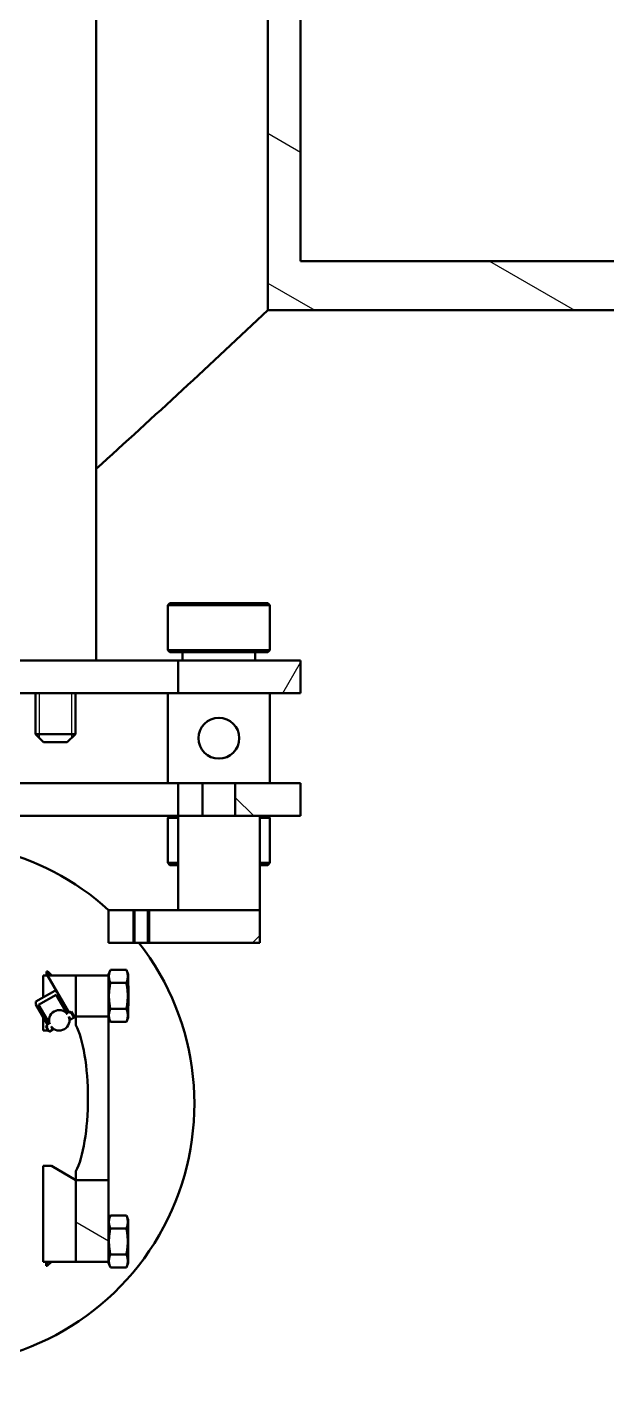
# Model space of a CAD drawing. Header units: millimetres. Extents: x 0 to 420, y 0 to 297.
# Drawn here: x 255.59 to 269.78, y 214.5 to 247.57 of the extents above; entities that cross this region are included whole.
import ezdxf

# ---------------------------------------------------------------- set-up
doc = ezdxf.new("R2010")
doc.units = ezdxf.units.MM
doc.header["$LTSCALE"] = 0.75
for name, color, linetype, lineweight in [('Hatching', 7, 'Continuous', 25), ('Visible', 7, 'Continuous', 50), ('Visible Narrow', 7, 'Continuous', 25)]:
    doc.layers.add(name, color=color, linetype=linetype, lineweight=lineweight)

msp = doc.modelspace()

# ---------------------------------------------------------------- hatches: boundary and pattern name
at = {"layer": 'Hatching'}
h = msp.add_hatch(dxfattribs=at)
h.set_pattern_fill('ANSI31', color=256, angle=105, style=0)
h.paths.add_polyline_path([(244.6857, 200.651), (244.6857, 201.851), (215.8257, 201.851), (215.8257, 200.651), (218.2057, 200.651)], flags=0)
h.paths.add_polyline_path([(265.8857, 201.851), (265.8857, 200.651), (292.3657, 200.651), (294.7457, 200.651), (294.7457, 201.851)], flags=0)
h.paths.add_polyline_path([(224.2857, 252.711), (224.2857, 250.331), (224.2857, 241.851), (218.2057, 241.851), (215.8257, 241.851), (215.8257, 240.651), (225.0857, 240.651), (225.0857, 252.711)], flags=0)
h.paths.add_polyline_path([(262.2857, 241.851), (262.2857, 250.331), (262.2857, 252.711), (261.4857, 252.711), (261.4857, 240.651), (294.7457, 240.651), (294.7457, 241.851), (292.3657, 241.851)], flags=0)
h = msp.add_hatch(dxfattribs=at)
h.set_pattern_fill('ANSI31', color=256, angle=15, style=0)
h.paths.add_polyline_path([(248.2857, 231.291), (248.7557, 231.291), (248.7557, 232.091), (248.2857, 232.091)], flags=0)
h.paths.add_polyline_path([(249.8157, 231.291), (251.2857, 231.291), (251.2857, 232.091), (250.2857, 232.091), (249.8157, 232.091)], flags=0)
h.paths.add_polyline_path([(259.2857, 231.291), (262.2857, 231.291), (262.2857, 232.091), (259.2857, 232.091)], flags=0)
h = msp.add_hatch(dxfattribs=at)
h.set_pattern_fill('ANSI31', color=256, angle=90, style=0)
h.paths.add_polyline_path([(262.2857, 229.091), (260.6857, 229.091), (260.6857, 228.291), (262.2857, 228.291)], flags=0)
h.paths.add_polyline_path([(259.8857, 229.091), (259.2857, 229.091), (259.2857, 228.291), (259.8857, 228.291)], flags=0)
h.paths.add_polyline_path([(251.2857, 229.091), (237.0857, 229.091), (237.0857, 228.391), (241.6857, 228.391), (247.6857, 228.391), (250.2857, 228.391), (250.2857, 228.291), (251.2857, 228.291)], flags=0)
h = msp.add_hatch(dxfattribs=at)
h.set_pattern_fill('ANSI31', color=256, style=0)
h.paths.add_polyline_path([(258.548, 225.991), (258.548, 225.191), (261.2857, 225.191), (261.2857, 225.991)], flags=0)
h.paths.add_polyline_path([(258.2234, 225.191), (258.2234, 225.991), (257.5857, 225.991), (257.5857, 225.191)], flags=0)
h = msp.add_hatch(dxfattribs=at)
h.set_pattern_fill('ANSI31', color=256, angle=-15, style=0)
h.paths.add_polyline_path([(255.9857, 223.3766), (255.9857, 223.0446), (256.1081, 223.0446), (256.0475, 223.1495), (256.0562, 223.1545), (256.0995, 223.1795)], flags=0)
h.paths.add_polyline_path([(256.671, 223.5095), (256.751, 223.371), (256.7857, 223.391), (256.7857, 224.391), (256.0929, 224.391), (256.3291, 223.9818), (256.6191, 223.4795), (256.6624, 223.5045)], flags=0)
h = msp.add_hatch(dxfattribs=at)
h.set_pattern_fill('ANSI31', color=256, angle=105, style=0)
h.paths.add_polyline_path([(256.7857, 224.391), (256.7857, 223.391), (257.5857, 223.391), (257.5857, 224.391)], flags=0)
h.paths.add_polyline_path([(256.7857, 219.391), (256.7857, 217.391), (257.5857, 217.391), (257.5857, 219.391)], flags=0)
h = msp.add_hatch(dxfattribs=at)
h.set_pattern_fill('ANSI31', color=256, angle=90, style=0)
edge = h.paths.add_edge_path(flags=0)
edge.add_line((256.3291, 223.9818), (256.2691, 224.0165))
edge.add_line((256.2691, 224.0165), (255.8095, 223.7511))
edge.add_line((255.8095, 223.7511), (255.8095, 223.6818))
edge.add_line((255.8095, 223.6818), (255.9857, 223.3766))
edge.add_line((255.9857, 223.3766), (256.0995, 223.1795))
edge.add_line((256.0995, 223.1795), (256.0562, 223.1545))
edge.add_line((256.0562, 223.1545), (256.1362, 223.016))
edge.add_line((256.1362, 223.016), (256.2245, 223.067))
edge.add_line((256.2245, 223.067), (256.1803, 223.1436))
edge.add_ellipse((256.3793, 223.2949), major_axis=(-0.199, -0.1513), ratio=1, start_angle=360, end_angle=525.49551)
edge.add_line((256.6098, 223.3916), (256.6541, 223.315))
edge.add_line((256.6541, 223.315), (256.7424, 223.366))
edge.add_line((256.7424, 223.366), (256.6624, 223.5045))
edge.add_line((256.6624, 223.5045), (256.6191, 223.4795))
edge.add_line((256.6191, 223.4795), (256.3291, 223.9818))
edge = h.paths.add_edge_path(flags=0)
edge.add_line((255.8745, 223.6732), (256.3041, 223.9212))
edge.add_line((256.3041, 223.9212), (256.5783, 223.4462))
edge.add_ellipse((256.3793, 223.2949), major_axis=(0.199, 0.1513), ratio=1, start_angle=0, end_angle=165.49551)
edge.add_line((256.1487, 223.1982), (255.8745, 223.6732))
h = msp.add_hatch(dxfattribs=at)
h.set_pattern_fill('ANSI31', color=256, angle=75, style=0)
h.paths.add_polyline_path([(256.7857, 219.391), (256.1857, 219.7374), (255.9857, 219.7374), (255.9857, 217.391), (256.7857, 217.391)], flags=0)

# ---------------------------------------------------------------- linework, layer by layer
at = {"layer": 'Visible', "extrusion": (1, -2e-16, 0)}
for p, q in [((257.2857, 255.491), (257.2857, 232.091)), ((261.4857, 252.711), (261.4857, 240.651)), ((262.2857, 241.851), (262.2857, 252.711)), ((294.7457, 241.851), (262.2857, 241.851)), ((261.4857, 240.651), (294.7457, 240.651)), ((259.0857, 233.491), (259.0357, 233.441)), ((259.0857, 233.491), (261.4857, 233.491)), ((261.4857, 233.491), (261.5357, 233.441)), ((261.5357, 233.441), (259.0357, 233.441)), ((259.0357, 233.441), (259.0357, 232.341)), ((261.5357, 233.441), (261.5357, 232.341)), ((259.0357, 232.341), (261.5357, 232.341)), ((259.0857, 232.291), (259.0357, 232.341)), ((261.4857, 232.291), (259.0857, 232.291)), ((259.3957, 232.091), (259.3957, 232.291)), ((261.1757, 232.091), (261.1757, 232.291)), ((261.4857, 232.291), (261.5357, 232.341)), ((251.2857, 232.091), (259.2857, 232.091)), ((262.2857, 232.091), (259.2857, 232.091)), ((259.2857, 232.091), (259.2857, 231.291)), ((262.2857, 231.291), (262.2857, 232.091)), ((251.2857, 231.291), (259.2857, 231.291)), ((255.7956, 231.291), (255.7956, 230.291)), ((256.7758, 231.291), (256.7758, 230.291)), ((259.0357, 229.091), (259.0357, 231.291)), ((259.2857, 231.291), (262.2857, 231.291)), ((261.5357, 229.091), (261.5357, 231.291)), ((255.7956, 230.291), (256.7758, 230.291)), ((255.9956, 230.091), (255.7956, 230.291)), ((256.5758, 230.091), (256.7758, 230.291)), ((256.5758, 230.091), (255.9956, 230.091)), ((251.2857, 229.091), (259.2857, 229.091)), ((259.8857, 229.091), (259.2857, 229.091)), ((259.2857, 229.091), (259.2857, 228.291)), ((259.8857, 228.291), (259.8857, 229.091)), ((259.8857, 229.091), (260.6857, 229.091)), ((262.2857, 229.091), (260.6857, 229.091)), ((260.6857, 229.091), (260.6857, 228.291)), ((262.2857, 228.291), (262.2857, 229.091)), ((251.2857, 228.291), (259.2857, 228.291)), ((259.0857, 228.291), (259.0357, 228.241)), ((259.2857, 228.241), (259.0357, 228.241)), ((259.0357, 228.241), (259.0357, 227.141)), ((259.2857, 228.291), (259.8857, 228.291)), ((259.2857, 228.291), (259.2857, 225.991)), ((260.6857, 228.291), (259.8857, 228.291)), ((260.6857, 228.291), (262.2857, 228.291)), ((261.2857, 228.291), (261.2857, 225.991)), ((261.5357, 228.241), (261.2857, 228.241)), ((261.4857, 228.291), (261.5357, 228.241)), ((261.5357, 228.241), (261.5357, 227.141)), ((259.0357, 227.141), (259.2857, 227.141)), ((259.0857, 227.091), (259.0357, 227.141)), ((259.2857, 227.091), (259.0857, 227.091)), ((261.2857, 227.141), (261.5357, 227.141)), ((261.4857, 227.091), (261.2857, 227.091)), ((261.4857, 227.091), (261.5357, 227.141)), ((258.2234, 225.991), (257.5857, 225.991)), ((257.5857, 225.991), (257.5857, 225.191)), ((258.2234, 225.191), (258.2234, 225.991)), ((258.2234, 225.991), (258.548, 225.991)), ((258.548, 225.991), (258.548, 225.191)), ((261.2857, 225.991), (258.548, 225.991)), ((261.2857, 225.191), (261.2857, 225.991)), ((257.5857, 225.191), (258.2234, 225.191)), ((258.548, 225.191), (258.2234, 225.191)), ((258.548, 225.191), (261.2857, 225.191)), ((255.9857, 223.8529), (255.9857, 224.391)), ((255.9857, 224.391), (256.0929, 224.391)), ((256.0698, 224.391), (256.0698, 224.491)), ((256.0698, 224.491), (256.1015, 224.491)), ((256.7857, 224.391), (256.0929, 224.391)), ((256.0929, 224.391), (256.6191, 223.4795)), ((256.1015, 224.391), (256.1015, 224.491)), ((256.2015, 224.391), (256.1015, 224.491)), ((256.7857, 223.391), (256.7857, 224.391)), ((256.7857, 224.391), (256.7857, 223.391)), ((257.5857, 224.391), (256.7857, 224.391)), ((257.5857, 224.4181), (257.6293, 224.5261)), ((257.5857, 224.391), (257.5857, 224.4181)), ((257.5857, 223.391), (257.5857, 224.391)), ((258.0221, 224.5261), (257.6293, 224.5261)), ((258.0657, 224.4181), (258.0221, 224.5261)), ((258.0657, 224.4181), (258.0657, 223.3639)), ((256.2691, 224.0165), (255.8095, 223.7511)), ((255.8745, 223.6732), (256.3041, 223.9212)), ((256.3291, 223.9818), (256.2691, 224.0165)), ((256.3041, 223.9212), (256.5783, 223.4462)), ((256.6191, 223.4795), (256.3291, 223.9818)), ((258.0221, 224.2085), (257.6293, 224.2085)), ((258.0698, 224.1369), (258.0657, 224.141)), ((258.0698, 223.6451), (258.0698, 224.1369)), ((255.8095, 223.7511), (255.8095, 223.6818)), ((255.8095, 223.6818), (256.0995, 223.1795)), ((256.1487, 223.1982), (255.8745, 223.6732)), ((258.0221, 223.5734), (257.6293, 223.5734)), ((258.0698, 223.6451), (258.0657, 223.641)), ((255.9857, 223.3766), (255.9857, 223.0446)), ((256.0995, 223.1795), (255.9857, 223.3766)), ((256.6098, 223.3916), (256.6541, 223.315)), ((256.6191, 223.4795), (256.671, 223.5095)), ((256.6624, 223.5045), (256.6191, 223.4795)), ((256.6541, 223.315), (256.6292, 223.3006)), ((256.6541, 223.315), (256.7424, 223.366)), ((256.7424, 223.366), (256.6624, 223.5045)), ((256.671, 223.5095), (256.751, 223.371)), ((256.751, 223.371), (256.7424, 223.366)), ((256.751, 223.371), (256.7857, 223.391)), ((256.7857, 223.391), (257.5857, 223.391)), ((256.7857, 223.177), (256.7857, 223.391)), ((257.5857, 223.391), (257.5857, 219.391)), ((257.5857, 223.3639), (257.6293, 223.2559)), ((258.0221, 223.2559), (257.6293, 223.2559)), ((258.0657, 223.3639), (258.0221, 223.2559)), ((255.9857, 223.0446), (256.1081, 223.0446)), ((256.0475, 223.1495), (256.0995, 223.1795)), ((256.1081, 223.0446), (256.0475, 223.1495)), ((256.0995, 223.1795), (256.0562, 223.1545)), ((256.0562, 223.1545), (256.1362, 223.016)), ((256.1197, 223.0446), (256.1081, 223.0446)), ((256.1362, 223.016), (256.2245, 223.067)), ((256.2245, 223.067), (256.1803, 223.1436)), ((256.2493, 223.0813), (256.2245, 223.067)), ((256.1857, 219.7374), (255.9857, 219.7374)), ((255.9857, 219.7374), (255.9857, 217.391)), ((256.7857, 219.391), (256.1857, 219.7374)), ((256.7857, 219.391), (256.7857, 219.6049)), ((256.7857, 217.391), (256.7857, 219.391)), ((256.7857, 219.391), (256.7857, 217.391)), ((257.5857, 219.391), (256.7857, 219.391)), ((257.5857, 217.391), (257.5857, 219.391)), ((257.5857, 218.4181), (257.6293, 218.5261)), ((258.0221, 218.5261), (257.6293, 218.5261)), ((258.0657, 218.4181), (258.0221, 218.5261)), ((258.0657, 218.4181), (258.0657, 217.3639)), ((258.0221, 218.2085), (257.6293, 218.2085)), ((255.9857, 217.391), (256.7857, 217.391)), ((256.0557, 217.291), (256.0557, 217.391)), ((256.0557, 217.291), (256.0874, 217.291)), ((256.0874, 217.291), (256.0874, 217.391)), ((256.1874, 217.391), (256.0874, 217.291)), ((256.7857, 217.391), (257.5857, 217.391)), ((257.5857, 217.3639), (257.5857, 217.391)), ((257.5857, 217.3639), (257.6293, 217.2559)), ((258.0221, 217.5734), (257.6293, 217.5734)), ((258.0657, 217.3639), (258.0221, 217.2559)), ((258.0221, 217.2559), (257.6293, 217.2559))]:
    msp.add_line(p, q, dxfattribs=at)
at = {"layer": 'Visible', "extrusion": (0, -2e-16, -1)}
msp.add_circle((-260.2857, 230.191), 0.5, dxfattribs=at)
for centre, radius, start, end in [((-61.8134, 453.0017), 291.482, 226.762515, 227.885451), ((-253.2859, 221.2517), 6.3993, 74.12792, 132.21823), ((-253.2857, 221.2509), 6.3999, 142.00201, 270.00046)]:
    msp.add_arc(centre, radius, start, end, dxfattribs=at)
at = {"layer": 'Visible'}
for start, end in [(37.25225, 202.74775), (217.25225, 22.74775)]:
    msp.add_arc((256.3793, 223.2949), 0.25, start, end, dxfattribs=at)
at = {"layer": 'Visible', "extrusion": (0, -2e-16, -1)}
msp.add_ellipse((256.5445, 221.391), major_axis=(0, 2), ratio=0.2679492, start_param=0.4667653, end_param=2.6748273, dxfattribs=at)
at = {"layer": 'Visible'}
for points in [[(257.6293, 224.2085), (257.5652, 224.3673), (257.6293, 224.5261)], [(258.0221, 224.5261), (258.0862, 224.3673), (258.0221, 224.2085)], [(257.6293, 223.5734), (257.5652, 223.891), (257.6293, 224.2085)], [(258.0221, 224.2085), (258.0862, 223.891), (258.0221, 223.5734)], [(257.6293, 223.2559), (257.5652, 223.4147), (257.6293, 223.5734)], [(258.0221, 223.5734), (258.0862, 223.4147), (258.0221, 223.2559)], [(257.6293, 218.2085), (257.5652, 218.3673), (257.6293, 218.5261)], [(258.0221, 218.5261), (258.0862, 218.3673), (258.0221, 218.2085)], [(257.6293, 217.5734), (257.5652, 217.891), (257.6293, 218.2085)], [(258.0221, 218.2085), (258.0862, 217.891), (258.0221, 217.5734)], [(257.6293, 217.2559), (257.5652, 217.4147), (257.6293, 217.5734)], [(258.0221, 217.5734), (258.0862, 217.4147), (258.0221, 217.2559)]]:
    msp.add_rational_spline(points, [1, 1.15470053838, 1], degree=2, dxfattribs=at)
at = {"layer": 'Visible Narrow', "extrusion": (1, -2e-16, 0)}
for p, q in [((255.8867, 231.291), (255.8867, 230.1998)), ((256.6846, 230.1998), (256.6846, 231.291)), ((258.1783, 225.991), (258.1783, 225.191)), ((258.5931, 225.191), (258.5931, 225.991))]:
    msp.add_line(p, q, dxfattribs=at)

doc.saveas('drawing.dxf')
